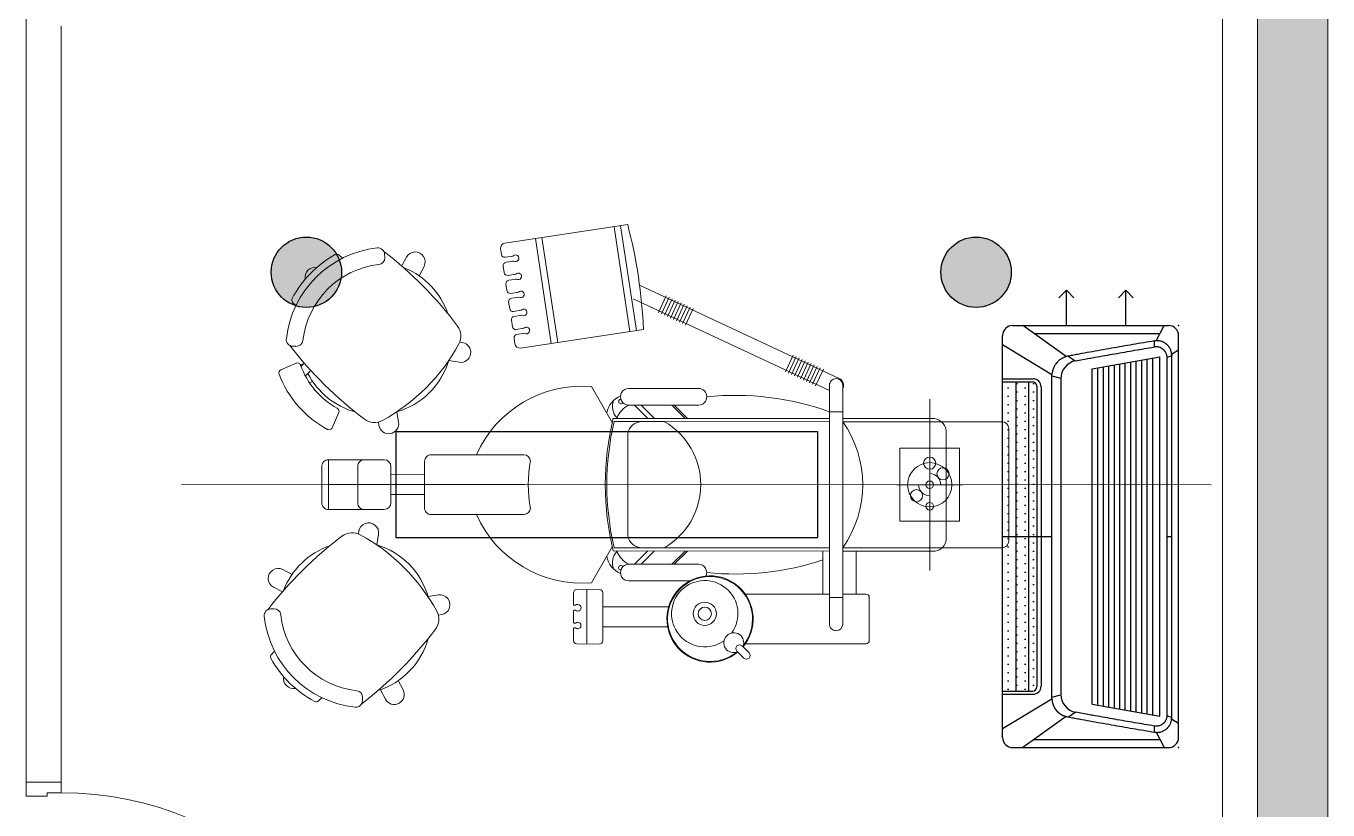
# Model space of a CAD drawing. Header units: metres. Extents: x 11578468 to 47831421, y -58341524 to -14256839.
# Drawn here: x 23849428 to 23853128, y -29062761 to -29060532 of the extents above; entities that cross this region are included whole.
import ezdxf

# ---------------------------------------------------------------- set-up
doc = ezdxf.new("R2010")
doc.units = ezdxf.units.M
doc.header["$LTSCALE"] = 50
doc.header["$MEASUREMENT"] = 0
doc.linetypes.add('DH-HID2', pattern=[1.2, 0.8, -0.4])
doc.layers.get('0').update_dxf_attribs({"linetype": 'CONTINUOUS'})
for name, color, linetype in [('#조명', 40, 'CONTINUOUS'), ('DVM_INDOOR', 7, 'CONTINUOUS'), ('DVM_UNIT_BP', 7, 'CONTINUOUS'), ('DVM_UNIT_DP', 4, 'CONTINUOUS'), ('DVM_UNIT_LP', 3, 'CONTINUOUS'), ('FU-FURM', 251, 'DH-HID2'), ('wall', 3, 'CONTINUOUS')]:
    doc.layers.add(name, color=color, linetype=linetype)
doc.layers.add('ha', color=8, linetype='CONTINUOUS', lineweight=5)

# ---------------------------------------------------------------- blocks, each defined once
blk = doc.blocks.new('gasdgd')
at = {"layer": 'ha'}
for p, q in [((23852927.7, -29068182.3), (23852927.7, -29052332.3)), ((23852827.7, -29054583.3), (23852827.7, -29068182.3)), ((23852927.7, -29057032.3), (23852927.7, -29063532.3)), ((23853127.7, -29057032.3), (23853127.7, -29063532.3)), ((23849427.7, -29062682.3), (23849427.7, -29060332.3)), ((23849527.7, -29062682.3), (23849527.7, -29060532.3)), ((23852827.7, -29060532.3), (23852827.7, -29064082.3)), ((23850788, -29061149.6), (23851137.5, -29061097)), ((23851143.8, -29061401.2), (23851098.9, -29061102.8)), ((23851162.4, -29061398.4), (23851117.5, -29061100)), ((23850779, -29061181.9), (23850776.4, -29061165)), ((23850920.1, -29061434.8), (23850875.1, -29061136.5)), ((23850938.7, -29061432), (23850893.8, -29061133.7)), ((23850326.7, -29061192.6), (23850317.7, -29061183.6)), ((23850446.8, -29061181.3), (23850447.2, -29061190.7)), ((23850508.5, -29061189.8), (23850496.8, -29061212.6)), ((23850811.5, -29061186.6), (23850789.7, -29061189.9)), ((23850813.6, -29061200.6), (23850791.8, -29061203.9)), ((23850811.5, -29061186.6), (23850807.9, -29061187.1)), ((23850813.6, -29061200.6), (23850810, -29061201.1)), ((23850558.8, -29061215.7), (23850545, -29061242.5)), ((23850786.7, -29061233.2), (23850783.9, -29061214.6)), ((23850819.2, -29061237.8), (23850797.4, -29061241.1)), ((23850819.2, -29061237.8), (23850815.6, -29061238.4)), ((23850794.4, -29061284.5), (23850791.6, -29061265.9)), ((23850821.3, -29061251.8), (23850799.5, -29061255.1)), ((23850821.3, -29061251.8), (23850817.7, -29061252.4)), ((23851170.7, -29061269.2), (23851739, -29061534.3)), ((23850826.9, -29061289.1), (23850805.2, -29061292.4)), ((23850829.1, -29061303.1), (23850807.3, -29061306.4)), ((23850826.9, -29061289.1), (23850823.3, -29061289.7)), ((23850829.1, -29061303.1), (23850825.4, -29061303.7)), ((23851152.8, -29061307.6), (23851711.2, -29061568.1)), ((23851225.2, -29061346.6), (23851247.1, -29061299.6)), ((23851233.7, -29061350.6), (23851255.6, -29061303.6)), ((23851242.2, -29061354.5), (23851264.2, -29061307.5)), ((23851250.8, -29061358.5), (23851272.7, -29061311.5)), ((23851259.3, -29061362.5), (23851281.3, -29061315.5)), ((23850194.5, -29061327.2), (23850185.3, -29061318)), ((23850802.2, -29061335.8), (23850799.3, -29061317.1)), ((23850834.7, -29061340.4), (23850812.9, -29061343.7)), ((23850834.7, -29061340.4), (23850831, -29061341)), ((23851267.9, -29061366.5), (23851289.8, -29061319.5)), ((23851276.4, -29061370.5), (23851298.4, -29061323.5)), ((23851285, -29061374.5), (23851306.9, -29061327.5)), ((23851293.5, -29061378.5), (23851315.4, -29061331.5)), ((23851302.1, -29061382.4), (23851324, -29061335.5)), ((23850809.9, -29061387.1), (23850807.1, -29061368.4)), ((23850836.8, -29061354.4), (23850815, -29061357.7)), ((23850836.8, -29061354.4), (23850833.1, -29061354.9)), ((23850817.2, -29061435.7), (23850814.8, -29061419.7)), ((23850842.4, -29061391.7), (23850820.6, -29061395)), ((23850844.6, -29061405.7), (23850822.7, -29061409)), ((23851182.5, -29061395.3), (23850833, -29061447.9)), ((23850842.4, -29061391.7), (23850838.8, -29061392.2)), ((23850844.6, -29061405.7), (23850840.9, -29061406.2)), ((23850185.4, -29061442.5), (23850194.8, -29061442.9)), ((23850660.7, -29061431.1), (23850667.9, -29061432.3)), ((23850195.5, -29061491), (23850152.1, -29061509.7)), ((23850208.1, -29061496.4), (23850216.8, -29061492)), ((23850209.2, -29061499.6), (23850218.4, -29061490.4)), ((23850629, -29061483.2), (23850658.7, -29061488.1)), ((23851586.2, -29061515), (23851608.1, -29061468)), ((23851594.7, -29061519), (23851616.7, -29061472)), ((23851603.3, -29061523), (23851625.2, -29061476)), ((23851611.8, -29061527), (23851633.7, -29061480)), ((23851620.4, -29061530.9), (23851642.3, -29061483.9)), ((23851628.9, -29061534.9), (23851650.8, -29061487.9)), ((23851637.5, -29061538.9), (23851659.4, -29061491.9)), ((23851646, -29061542.9), (23851667.9, -29061495.9)), ((23851654.5, -29061546.9), (23851676.5, -29061499.9)), ((23850221.7, -29061527.2), (23850236.5, -29061512.4)), ((23851663.1, -29061550.9), (23851685, -29061503.9)), ((23851671.6, -29061554.9), (23851693.6, -29061507.9)), ((23850233.5, -29061546.9), (23850242, -29061542.7)), ((23851093.8, -29061659.4), (23851034.9, -29061557.2)), ((23851338.7, -29061562.8), (23851140.7, -29061562.8)), ((23851711.2, -29061553.5), (23851711, -29062232.4)), ((23851748.9, -29061553.5), (23851748.8, -29062232.4)), ((23851338.7, -29061610), (23851140.7, -29061610)), ((23851194.4, -29061647.7), (23851156.7, -29061610)), ((23851213.3, -29061647.7), (23851175.6, -29061610)), ((23851300.9, -29061647.7), (23851263.2, -29061610)), ((23851307.6, -29061647.7), (23851269.9, -29061610)), ((23851995.9, -29061592.8), (23851995.8, -29062080)), ((23850316.4, -29061630.9), (23850297.6, -29061674.4)), ((23850486.5, -29061658.7), (23850481.9, -29061628.9)), ((23851711.1, -29061647.8), (23851096.7, -29061647.7)), ((23851748.9, -29061628.9), (23851711.1, -29061628.9)), ((23852003.5, -29061647.8), (23851748.9, -29061647.8)), ((23850430.6, -29061667.3), (23850429.2, -29061658.1)), ((23851243.3, -29061657.1), (23851099.2, -29061657.1)), ((23851711.1, -29061657.2), (23851243.3, -29061657.1)), ((23852033.8, -29061657.3), (23851748.9, -29061657.2)), ((23852201.4, -29061657.3), (23852033.8, -29061657.3)), ((23852043, -29061681.3), (23852043, -29061991.8)), ((23852220.3, -29061676.2), (23852220.3, -29061996.7)), ((23851137.8, -29061690.7), (23851137.8, -29061981.9)), ((23850579.2, -29061751.3), (23850842.4, -29061751.3)), ((23851911, -29061940.1), (23851911, -29061732.7)), ((23851911, -29061732.7), (23852080.8, -29061732.7)), ((23851995.9, -29061742.1), (23851995.9, -29061930.7)), ((23852080.8, -29061732.7), (23852080.7, -29061940.1)), ((23850268.4, -29061888), (23850268.5, -29061784.2)), ((23850287.3, -29061765.4), (23850287.3, -29061906.8)), ((23850389.2, -29061765.4), (23850287.3, -29061765.4)), ((23850370.4, -29061888), (23850370.4, -29061784.3)), ((23850389.2, -29061765.4), (23850445.8, -29061765.4)), ((23850464.7, -29061784.3), (23850464.7, -29061888)), ((23850560.3, -29061770.1), (23850560.3, -29061902.2)), ((23850560.3, -29061807.9), (23850464.7, -29061807.8)), ((23852795.9, -29061836.6), (23849869.1, -29061836)), ((23850845.6, -29061836.2), (23850288.4, -29061836.1)), ((23850560.3, -29061864.4), (23850464.7, -29061864.4)), ((23852090.2, -29061836.4), (23851901.5, -29061836.4)), ((23850389.2, -29061906.8), (23850287.3, -29061906.8)), ((23850445.8, -29061906.8), (23850389.2, -29061906.8)), ((23850579.1, -29061921), (23850842.4, -29061921.1)), ((23852080.7, -29061940.1), (23851911, -29061940.1)), ((23850372.4, -29061975.6), (23850373.6, -29061968.5)), ((23850424.6, -29062007.4), (23850429.4, -29061977.6)), ((23851093.8, -29062013), (23851034.8, -29062115.2)), ((23851243.3, -29062015.4), (23851099.2, -29062015.4)), ((23851711.1, -29062015.5), (23851243.3, -29062015.4)), ((23852035.9, -29062015.6), (23851748.8, -29062015.5)), ((23852201.4, -29062015.6), (23852035.9, -29062015.6)), ((23851711.1, -29062024.9), (23851096.6, -29062024.8)), ((23851194.4, -29062024.8), (23851156.6, -29062062.6)), ((23851213.2, -29062024.9), (23851175.5, -29062062.6)), ((23851300.8, -29062024.9), (23851263.1, -29062062.6)), ((23851307.5, -29062024.9), (23851269.8, -29062062.6)), ((23851692.2, -29062024.9), (23851692.2, -29062147.5)), ((23852011.4, -29062025), (23851748.8, -29062024.9)), ((23851786.5, -29062025), (23851786.5, -29062147.5)), ((23850157.1, -29062077.6), (23850183.8, -29062091.4)), ((23851338.6, -29062062.6), (23851140.6, -29062062.6)), ((23850131.1, -29062127.8), (23850156.4, -29062140.9)), ((23851314.5, -29062109.7), (23851140.6, -29062109.7)), ((23850600, -29062149.9), (23850570.2, -29062154.4)), ((23850983.9, -29062143.2), (23850983.7, -29062177.2)), ((23851057.2, -29062134.1), (23850993.3, -29062133.8)), ((23851021.6, -29062133.9), (23851021, -29062289.2)), ((23851066.6, -29062143.5), (23851066.6, -29062280)), ((23851711.1, -29062147.5), (23851471.7, -29062147.5)), ((23851748.8, -29062157), (23851711.1, -29062156.9)), ((23851814.8, -29062147.5), (23851748.8, -29062147.5)), ((23851824.2, -29062157), (23851824.2, -29062279.5)), ((23850122.6, -29062189.6), (23850132, -29062189.2)), ((23850983.7, -29062195.1), (23850983.5, -29062227.7)), ((23850989.3, -29062179.1), (23850985.6, -29062179)), ((23850989.2, -29062193.2), (23850985.6, -29062193.2)), ((23851254, -29062183.5), (23851066.6, -29062183.4)), ((23850608.6, -29062205.8), (23850599.5, -29062207.2)), ((23850989.1, -29062229.6), (23850985.4, -29062229.6)), ((23851251, -29062240), (23851066.6, -29062240)), ((23850983.5, -29062245.6), (23850983.3, -29062279.6)), ((23850989, -29062243.7), (23850985.4, -29062243.7)), ((23850134, -29062309.7), (23850124.9, -29062318.7)), ((23851057.1, -29062289.4), (23850992.7, -29062289)), ((23851448.1, -29062309.4), (23851468.1, -29062329.4)), ((23851462.8, -29062294.7), (23851482.8, -29062314.7)), ((23851814.7, -29062289), (23851471.7, -29062288.9)), ((23850449.1, -29062445.9), (23850435.3, -29062419.1)), ((23850499.4, -29062420), (23850485.6, -29062393.2)), ((23850268.5, -29062441.9), (23850259.3, -29062451)), ((23850383.9, -29062451), (23850384.3, -29062441.5)), ((23849427.7, -29062682.3), (23849527.7, -29062682.3)), ((23849527.7, -29062682.3), (23849427.7, -29062682.3)), ((23849427.7, -29062682.3), (23849427.7, -29062722.3)), ((23849527.7, -29062712.3), (23849527.7, -29062682.3)), ((23849427.7, -29062722.3), (23849487.7, -29062722.3)), ((23849487.7, -29062722.3), (23849487.7, -29062712.3)), ((23849487.7, -29062712.3), (23849527.7, -29062712.3))]:
    blk.add_line(p, q, dxfattribs=at)
for centre, radius in [((23851995.9, -29061775.1), 17.2), ((23851995.9, -29061836.4), 62.9), ((23852033.6, -29061805.3), 17.2), ((23851995.9, -29061836.4), 10.8), ((23851958.2, -29061867.5), 17.2), ((23851995.9, -29061897.7), 10.8), ((23851356.6, -29062203.2), 33), ((23851356.6, -29062203.2), 18.9)]:
    blk.add_circle(centre, radius, dxfattribs=at)
for centre, radius, start, end in [((23849763.4, -29061456.5), 1420.4, 2.4676, 14.6618), ((23850458, -29061453.8), 292.3, 96.3019, 173.6774), ((23850427.9, -29061182), 18.9, 2.3474, 96.3019), ((23850790.5, -29061163.5), 14.1, 100.0003, 185.9122), ((23850458, -29061453.8), 311.2, 119.1423, 151.8132), ((23850311, -29061190.3), 9.43, 44.9897, 119.1423), ((23850428.3, -29061191.5), 18.9, 276.4434, 2.3474), ((23849752.2, -29062067.2), 1130.8, 37.0956, 52.2451), ((23850533.7, -29061202.8), 28.3, 332.7281, 152.7281), ((23850788.3, -29061180.5), 9.43, 188.5647, 278.6051), ((23850793.2, -29061213.2), 9.43, 98.6051, 188.5647), ((23850818.7, -29061192.6), 9.43, 237.1877, 140.0069), ((23850458, -29061453.8), 245.2, 96.4434, 173.5359), ((23850248.8, -29061246.5), 28.3, 79.1943, 191.3094), ((23850421.3, -29061420.7), 216.9, 19.0721, 67.409), ((23850796, -29061231.8), 9.43, 188.5647, 278.6051), ((23850826.5, -29061243.9), 9.43, 237.1877, 140.0069), ((23850800.9, -29061264.5), 9.43, 98.6051, 188.5647), ((23850192, -29061311.3), 9.43, 151.8132, 224.9897), ((23850803.8, -29061283.1), 9.43, 188.5647, 278.6051), ((23850808.7, -29061315.7), 9.43, 98.6051, 188.5647), ((23850834.2, -29061295.2), 9.43, 237.1877, 140.0069), ((23850811.5, -29061334.4), 9.43, 188.5647, 278.6051), ((23850841.9, -29061346.5), 9.43, 237.1877, 140.0069), ((23850616.6, -29061413.6), 47.1, 331.1921, 37.0956), ((23850816.4, -29061367), 9.43, 98.6051, 188.5647), ((23850819.2, -29061385.7), 9.43, 188.5647, 278.6051), ((23850849.7, -29061397.7), 9.43, 237.1877, 140.0069), ((23850186.2, -29061423.7), 18.9, 173.6774, 267.632), ((23850195.6, -29061424.1), 18.9, 267.632, 353.5359), ((23850824.1, -29061418.3), 9.43, 98.6051, 188.5647), ((23851071.6, -29060748.3), 1130.8, 217.7342, 232.8837), ((23850175.1, -29061170.8), 551, 298.7873, 331.1921), ((23850663.3, -29061460.2), 28.3, 260.7281, 80.7281), ((23850831.2, -29061433.9), 14.1, 187.1294, 277.1291), ((23850199.2, -29061499.7), 9.43, 19.5786, 113.3007), ((23850421.3, -29061420.7), 226.3, 199.5786, 241.1776), ((23850421.3, -29061420.7), 216.9, 285.9053, 343.2683), ((23850155.9, -29061518.4), 9.43, 113.3007, 200.1996), ((23850421.3, -29061420.7), 292.3, 200.1996, 242.0966), ((23850421.3, -29061420.7), 216.9, 207.3113, 254.4055), ((23851730, -29061553.5), 18.9, 89.9897, 179.9897), ((23851730, -29061553.5), 18.9, 359.9897, 89.9897), ((23851730, -29061553.5), 21.2, 332.7236, 64.9897), ((23851008, -29061884.6), 328.4, 85.2981, 156.0611), ((23851140.7, -29061586.4), 23.6, 89.9897, 269.9897), ((23851338.7, -29061586.4), 23.6, 269.9897, 89.9897), ((23851144.9, -29061646.3), 68.4, 113.7882, 167.9208), ((23851141, -29061614), 46.8, 158.5615, 223.7732), ((23851170.9, -29061671.3), 68.4, 116.2233, 158.6262), ((23851118.1, -29061600.1), 6.22, 94.1181, 324.5621), ((23851443.2, -29062375.6), 793.3, 70.2571, 95.8536), ((23850307.7, -29061627.2), 9.43, 336.6786, 61.1776), ((23851860.4, -29061836.3), 786.7, 166.1253, 193.8641), ((23852002.8, -29061688.7), 40.9, 10.5064, 90.9501), ((23850289, -29061670.7), 9.43, 242.0966, 336.6786), ((23850417.7, -29061612.4), 47.1, 232.8837, 298.7873), ((23850458.5, -29061663), 28.3, 188.7281, 8.7281), ((23851860.4, -29061836.3), 782, 166.7508, 193.2386), ((23851178.1, -29061698), 40.9, 89.0293, 169.6786), ((23851137.8, -29061836.3), 207.4, 300.2623, 59.717), ((23851493.5, -29061836.3), 311.9, 324.9385, 35.0408), ((23852201.4, -29061676.2), 18.9, 359.9923, 89.9886), ((23850579.2, -29061770.2), 18.9, 89.9897, 179.9897), ((23850842.4, -29061770.2), 18.9, 359.9897, 89.9897), ((23850287.3, -29061784.2), 18.9, 89.9897, 179.9897), ((23850389.2, -29061784.3), 18.9, 89.9897, 179.9897), ((23850445.8, -29061784.3), 18.9, 359.9897, 89.9897), ((23851241.5, -29061836.3), 386.6, 169.7681, 190.2113), ((23851995.9, -29061836.4), 31.5, 359.9897, 89.9897), ((23851995.9, -29061836.4), 31.5, 179.9897, 269.9897), ((23850287.3, -29061888), 18.9, 179.9897, 269.9897), ((23850389.2, -29061888), 18.9, 179.9897, 269.9897), ((23850445.8, -29061888), 18.9, 269.9897, 359.9897), ((23850579.1, -29061902.2), 18.9, 179.9897, 269.9897), ((23850842.4, -29061902.2), 18.9, 269.9897, 359.9897), ((23850401.5, -29061973.1), 28.3, 350.7281, 170.7281), ((23851008, -29061787.9), 328.4, 203.9183, 274.6812), ((23851008.5, -29062884.1), 1130.8, 127.0956, 142.2451), ((23850354.9, -29062019.8), 47.1, 61.1921, 127.0956), ((23850112.1, -29062461.3), 551, 28.7873, 61.1921), ((23851178, -29061974.5), 40.9, 190.4029, 270.9501), ((23850362, -29062215), 216.9, 109.0721, 158.9617), ((23850362, -29062215), 216.9, 15.9053, 73.2683), ((23852007, -29061989.2), 36.1, 277.0304, 355.8701), ((23852201.4, -29061996.7), 18.9, 269.9887, 359.9923), ((23851144.8, -29062026.3), 68.4, 192.0607, 246.1911), ((23851140.9, -29062058.5), 46.8, 136.2061, 201.4178), ((23851170.9, -29062001.2), 68.4, 201.3531, 243.7561), ((23851443.4, -29061297.1), 793.3, 264.1258, 288.2816), ((23850144.1, -29062102.7), 28.3, 62.7281, 242.7281), ((23851118, -29062072.4), 6.22, 35.4172, 265.8613), ((23851140.6, -29062086.1), 23.6, 89.9897, 269.9897), ((23851338.6, -29062086.2), 23.6, 334.9321, 89.9897), ((23851371.6, -29062218.2), 122.6, 319.8394, 310.1316), ((23851371.6, -29062218.2), 120.7, 321.7331, 308.2487), ((23851356.6, -29062203.2), 94.3, 324.5149, 305.4665), ((23850604.3, -29062177.8), 28.3, 278.7281, 98.7281), ((23850993.3, -29062143.2), 9.43, 89.7846, 179.7846), ((23851057.2, -29062143.5), 9.43, 359.9897, 89.7814), ((23851814.8, -29062157), 9.43, 359.9897, 89.9897), ((23850123.4, -29062208.4), 18.9, 92.3474, 186.3019), ((23850132.8, -29062208), 18.9, 6.4434, 92.3474), ((23850553.7, -29062218.7), 47.1, 322.8837, 28.7873), ((23850985.6, -29062177.2), 1.89, 179.7846, 269.7846), ((23850985.5, -29062195.1), 1.89, 89.7846, 179.7846), ((23850995.5, -29062186.2), 9.43, 228.375, 131.1942), ((23850395.1, -29062178.4), 292.3, 186.3019, 263.6774), ((23850395.1, -29062178.4), 245.2, 186.4434, 263.5359), ((23850985.4, -29062227.7), 1.89, 179.7846, 269.7846), ((23850995.3, -29062236.7), 9.43, 228.375, 131.1942), ((23851729.9, -29062232.4), 18.9, 179.9897, 269.9897), ((23851729.9, -29062232.4), 18.9, 269.9897, 359.9897), ((23849689.7, -29061564.8), 1130.8, 307.7342, 322.8837), ((23850362, -29062215), 216.9, 287.5091, 344.4055), ((23850985.4, -29062245.6), 1.89, 89.7846, 179.7846), ((23851439, -29062285.6), 28.3, 336.4761, 293.4557), ((23850992.8, -29062279.6), 9.43, 179.686, 269.686), ((23851057.1, -29062280), 9.43, 269.6892, 359.9897), ((23851455.4, -29062302.1), 10.4, 44.9897, 224.9897), ((23851475.4, -29062322.1), 10.4, 224.9897, 44.9897), ((23851814.7, -29062279.5), 9.43, 269.9897, 359.9897), ((23850131.6, -29062325.4), 9.43, 134.9897, 209.1423), ((23850395.1, -29062178.4), 311.2, 209.1423, 241.8132), ((23850187.8, -29062387.6), 28.3, 169.1943, 281.3094), ((23850365.4, -29062440.8), 18.9, 357.632, 83.5359), ((23850474.3, -29062433), 28.3, 207.2512, 27.2512), ((23850252.6, -29062444.4), 9.43, 241.8132, 314.9897), ((23850365, -29062450.2), 18.9, 263.6774, 357.632), ((23849527.7, -29063652.3), 940, 0, 90)]:
    blk.add_arc(centre, radius, start, end, dxfattribs=at)
for points in [[(23852927.7, -29063532.3), (23852927.7, -29057032.3), (23853127.7, -29063532.3)], [(23853127.7, -29063532.3), (23852927.7, -29057032.3), (23853127.7, -29057032.3)]]:
    blk.add_solid(points, dxfattribs=at)
blk = doc.blocks.new('DVM_DP_VEC')
at = {"layer": 'DVM_UNIT_DP', "color": 0}
blk.add_line((0, 0), (100, 0), dxfattribs=at)
blk.add_lwpolyline([(78.8, 21.2), (100, 0), (78.8, -21.2)], dxfattribs=at)
blk.add_point((0, 0), dxfattribs=at)
blk = doc.blocks.new('DVM_LP_VEC')
at = {"layer": 'DVM_UNIT_LP', "color": 0}
blk.add_line((0, 0), (100, 0), dxfattribs=at)
blk.add_lwpolyline([(78.8, 21.2), (100, 0), (78.8, -21.2)], dxfattribs=at)
blk.add_point((0, 0), dxfattribs=at)
blk = doc.blocks.new('DVM_ID_CST_WF1W_AP_970X135X410_T_BLO')
at = {"layer": 'DVM_INDOOR'}
h = blk.add_hatch(dxfattribs=at)
h.set_pattern_fill('DOTS', color=0, scale=15)
h.set_pattern_definition([(0, (0, 0), (11.90625, 23.8125), [0, -23.8125])])
h.paths.add_polyline_path([(439.8, 426.9), (-439.8, 426.9), (-439.8, 415.1, 0.414214), (-427.8, 403.1), (427.8, 403.1, 0.414214), (439.8, 415.1)])
h.paths.add_polyline_path([(439.8, 461.7), (-439.8, 461.7), (-439.8, 426.9), (439.8, 426.9)])
h.paths.add_polyline_path([(439.8, 500.1), (-439.8, 500.1), (-439.8, 461.7), (439.8, 461.7)])
at = {"layer": 'DVM_INDOOR', "color": 0}
for p, q in [((-571.5, 500.1), (571.5, 500.1)), ((-545.5, 500.1), (-461, 360)), ((-448.5, 500.1), (-448.5, 413.7)), ((-439.8, 500.1), (-439.8, 415.1)), ((0, 499.5), (0, 360)), ((439.8, 500.1), (439.8, 415.1)), ((448.5, 500.1), (448.5, 413.7)), ((545.5, 500.1), (461, 360)), ((-600, 471.6), (-600, 28.6)), ((-439.6, 461.7), (439.8, 461.7)), ((600, 471.6), (600, 28.6)), ((-511.5, 319.5), (-600, 442.6)), ((-576.8, 410.1), (-576.8, 52.9)), ((439.8, 426.9), (-439.8, 426.9)), ((511.5, 319.5), (600, 442.6)), ((576.8, 410.1), (576.8, 53)), ((427.8, 403.1), (-427.8, 403.1)), ((425.5, 390.7), (-425.6, 390.7)), ((-461, 360), (460.9, 360)), ((-456.7, 360), (-449.8, 334.8)), ((448.5, 334.8), (-448.5, 334.8)), ((456.7, 360), (449.8, 334.8)), ((-513, 313.3), (-499.3, 293.9)), ((513, 313.3), (499.3, 293.9)), ((-476.9, 245.9), (-511.1, 53.5)), ((-479.8, 229.5), (479.8, 229.5)), ((-476.9, 245.9), (476.9, 245.9)), ((476.9, 245.9), (511.2, 53.5)), ((-485.4, 198), (485.4, 198)), ((-482.6, 213.6), (482.6, 213.6)), ((-493.7, 151.4), (493.7, 151.4)), ((-490.9, 167), (490.9, 167)), ((-488.2, 182.4), (488.2, 182.4)), ((-499.3, 120.2), (499.3, 120.2)), ((-496.5, 135.8), (496.5, 135.8)), ((-504.8, 89.1), (504.8, 89.1)), ((-502.1, 104.4), (502.1, 104.4)), ((-556.7, 63.5), (-600, 40.7)), ((-556.2, 68.5), (-538.9, 68.5)), ((-511.1, 53.5), (511.2, 53.5)), ((-507.6, 73.5), (507.6, 73.5)), ((538.9, 68.6), (556.2, 68.5)), ((556.7, 63.5), (600, 40.8)), ((-571.5, 0.1), (571.5, 0.1)), ((-518.6, 19.8), (-530.9, 0.1)), ((-509.2, 33.4), (-514.6, 19.6)), ((-514.6, 19.6), (514.6, 19.6)), ((509.2, 33.4), (-509.2, 33.4)), ((0, 33.4), (0, 19.6)), ((509.2, 33.4), (514.6, 19.6)), ((518.6, 19.8), (530.9, 0.1))]:
    blk.add_line(p, q, dxfattribs=at)
for centre, radius, start, end in [((-571.5, 471.6), 28.5, 89.9991, 180), ((571.5, 471.6), 28.5, 0, 89.9991), ((-425.5, 413.7), 23, 180, 270), ((-427.8, 415.1), 12, 180, 270), ((425.5, 413.7), 23, 270, 0), ((427.8, 415.1), 12, 270, 0), ((-448.5, 282.8), 52, 90, 169.5496), ((448.5, 282.8), 52, 10.4498, 90), ((-571.5, 28.6), 28.5, 180, 269.9991), ((571.5, 28.6), 28.5, 269.9991, 0)]:
    blk.add_arc(centre, radius, start, end, dxfattribs=at)
for points, knots in [([(-461, 360), (-461.1, 360), (-461.2, 360), (-461.3, 360), (-461.4, 360), (-461.5, 360), (-461.6, 360), (-461.8, 360), (-461.9, 359.9), (-462, 359.9), (-462.1, 359.9), (-462.3, 359.9), (-462.4, 359.9), (-462.5, 359.9), (-462.6, 359.9), (-462.8, 359.9), (-462.9, 359.9), (-463, 359.9), (-463.1, 359.9), (-463.2, 359.9), (-463.4, 359.9), (-463.5, 359.9), (-463.6, 359.9), (-463.7, 359.8), (-463.9, 359.8), (-464, 359.8), (-464.1, 359.8), (-464.2, 359.8), (-464.3, 359.8), (-464.5, 359.8), (-464.6, 359.8), (-464.7, 359.8), (-464.8, 359.7), (-465, 359.7), (-465.1, 359.7), (-465.2, 359.7), (-465.3, 359.7), (-465.4, 359.7), (-465.6, 359.7), (-465.7, 359.7), (-465.8, 359.6), (-466.3, 359.6), (-467.1, 359.5), (-468.1, 359.3), (-468.9, 359.2), (-469.5, 359.1), (-469.8, 359.1), (-469.8, 359), (-469.9, 359), (-470, 359), (-470.1, 359), (-470.3, 359), (-470.7, 358.9), (-471.4, 358.7), (-472.3, 358.5), (-473.1, 358.3), (-473.7, 358.2), (-474.2, 358), (-474.6, 357.9), (-475, 357.8), (-475.4, 357.7), (-475.8, 357.6), (-476, 357.5), (-476.2, 357.5), (-476.3, 357.4), (-476.4, 357.4), (-476.5, 357.4), (-476.6, 357.3), (-476.9, 357.2), (-477.2, 357.1), (-477.6, 357), (-477.9, 356.9), (-478, 356.8), (-478.2, 356.8), (-478.3, 356.8), (-478.4, 356.7), (-478.6, 356.6), (-479, 356.5), (-479.5, 356.3), (-480.1, 356), (-480.8, 355.8), (-481.3, 355.5), (-481.8, 355.3), (-482.1, 355.2), (-482.4, 355.1), (-482.6, 355), (-482.8, 354.9), (-483, 354.8), (-483.2, 354.7), (-483.4, 354.6), (-483.6, 354.5), (-483.8, 354.4), (-484.1, 354.2), (-484.3, 354.1), (-484.5, 354), (-484.8, 353.9), (-485.1, 353.7), (-485.3, 353.6), (-485.7, 353.4), (-486, 353.2), (-486.4, 353), (-486.7, 352.8), (-487, 352.6), (-487.5, 352.3), (-488.1, 352), (-488.6, 351.7), (-489, 351.4), (-489.5, 351.1), (-489.9, 350.8), (-490.3, 350.6), (-490.5, 350.4), (-490.7, 350.2), (-491, 350.1), (-491.2, 349.9), (-491.6, 349.6), (-492, 349.3), (-492.3, 349.1), (-492.5, 348.9), (-492.7, 348.8), (-492.8, 348.7), (-492.9, 348.6), (-493, 348.6), (-493, 348.5), (-493.1, 348.5), (-493.1, 348.5), (-493.1, 348.4), (-493.2, 348.4), (-493.2, 348.4), (-493.2, 348.4), (-493.2, 348.4), (-493.2, 348.4), (-493.2, 348.4), (-493.2, 348.4), (-493.2, 348.4), (-493.2, 348.4), (-493.2, 348.4), (-493.2, 348.4), (-493.2, 348.4), (-493.2, 348.4), (-493.2, 348.4), (-493.2, 348.4), (-493.2, 348.4), (-493.2, 348.4), (-493.2, 348.4), (-493.2, 348.4), (-493.2, 348.4), (-493.2, 348.4), (-493.2, 348.4), (-493.2, 348.4), (-493.2, 348.4), (-493.2, 348.4), (-493.2, 348.4), (-493.2, 348.4), (-493.2, 348.4), (-493.2, 348.4), (-493.2, 348.4), (-493.2, 348.4), (-493.2, 348.4), (-493.2, 348.4), (-493.2, 348.4), (-493.2, 348.4), (-493.2, 348.4), (-493.2, 348.4), (-493.2, 348.4), (-493.2, 348.4), (-493.2, 348.4), (-493.2, 348.4), (-493.2, 348.4), (-493.2, 348.4), (-493.2, 348.4), (-493.2, 348.4), (-493.2, 348.4), (-493.2, 348.4), (-493.2, 348.4), (-493.2, 348.4), (-493.2, 348.4), (-493.2, 348.4), (-493.2, 348.4), (-493.2, 348.4), (-493.2, 348.4), (-493.2, 348.3), (-493.3, 348.3), (-493.3, 348.3), (-493.4, 348.3), (-493.4, 348.2), (-493.5, 348.1), (-493.6, 348.1), (-493.6, 348), (-493.7, 348), (-493.8, 347.9), (-493.9, 347.8), (-494.1, 347.7), (-494.2, 347.6), (-494.3, 347.5), (-494.4, 347.4), (-494.5, 347.3), (-494.7, 347.2), (-494.8, 347.1), (-494.9, 347), (-495, 346.9), (-495.1, 346.7), (-495.3, 346.6), (-495.4, 346.5), (-495.5, 346.4), (-495.6, 346.3), (-495.7, 346.2), (-495.9, 346.1), (-496, 346), (-496.1, 345.9), (-496.2, 345.8), (-496.3, 345.7), (-496.4, 345.6), (-496.6, 345.5), (-496.7, 345.4), (-496.8, 345.2), (-496.9, 345.1), (-497, 345), (-497.1, 344.9), (-497.2, 344.8), (-497.4, 344.7), (-497.5, 344.6), (-497.6, 344.5), (-497.7, 344.3), (-497.8, 344.2), (-497.9, 344.1), (-498, 344), (-498.1, 343.9), (-498.2, 343.8), (-498.4, 343.7), (-498.5, 343.5), (-498.6, 343.4), (-498.7, 343.3), (-498.8, 343.2), (-498.9, 343.1), (-499, 343), (-499.1, 342.9), (-499.2, 342.7), (-499.3, 342.6), (-499.4, 342.5), (-499.5, 342.4), (-499.7, 342.3), (-499.8, 342.1), (-499.9, 342), (-500, 341.9), (-500.1, 341.8), (-500.2, 341.7), (-500.3, 341.5), (-500.4, 341.4), (-500.5, 341.3), (-500.6, 341.2), (-500.7, 341.1), (-500.8, 340.9), (-500.9, 340.8), (-501.1, 340.6), (-501.2, 340.4), (-501.3, 340.3), (-501.4, 340.2), (-501.5, 340.1), (-501.6, 340), (-501.7, 339.8), (-501.8, 339.6), (-502, 339.4), (-502.1, 339.3), (-502.3, 339.1), (-502.4, 338.9), (-502.6, 338.7), (-502.7, 338.5), (-502.8, 338.3), (-503, 338.1), (-503.1, 337.9), (-503.3, 337.7), (-503.4, 337.6), (-503.4, 337.5), (-503.5, 337.5), (-503.5, 337.4), (-503.5, 337.4), (-503.5, 337.3), (-503.6, 337.3), (-503.6, 337.3), (-503.6, 337.3), (-503.6, 337.2), (-503.6, 337.2), (-503.6, 337.2), (-503.6, 337.2), (-503.6, 337.2), (-503.6, 337.2), (-503.6, 337.2), (-503.6, 337.2), (-503.6, 337.2), (-503.6, 337.2), (-503.6, 337.2), (-503.6, 337.2), (-503.6, 337.2), (-503.6, 337.2), (-503.6, 337.2), (-503.6, 337.2), (-503.6, 337.2), (-503.6, 337.2), (-503.6, 337.2), (-503.6, 337.2), (-503.6, 337.2), (-503.6, 337.2), (-503.6, 337.2), (-503.6, 337.2), (-503.6, 337.2), (-503.6, 337.2), (-503.6, 337.2), (-503.6, 337.2), (-503.6, 337.2), (-503.6, 337.2), (-503.6, 337.2), (-503.6, 337.2), (-503.6, 337.2), (-503.6, 337.2), (-503.6, 337.2), (-503.7, 337.2), (-503.7, 337.1), (-503.8, 337), (-503.8, 336.9), (-503.9, 336.8), (-504, 336.7), (-504.1, 336.5), (-504.2, 336.4), (-504.3, 336.3), (-504.3, 336.2), (-504.4, 336), (-504.5, 335.9), (-504.6, 335.8), (-504.6, 335.7), (-504.7, 335.6), (-504.8, 335.5), (-504.9, 335.2), (-505.2, 334.8), (-505.6, 334.1), (-506, 333.4), (-506.4, 332.8), (-506.6, 332.4), (-506.7, 332.2), (-506.7, 332.1), (-506.8, 332.1), (-506.8, 332), (-506.8, 332), (-506.9, 331.8), (-507, 331.6), (-507.2, 331.3), (-507.3, 331), (-507.5, 330.7), (-507.6, 330.4), (-507.8, 330), (-507.9, 329.7), (-508.1, 329.4), (-508.2, 329.2), (-508.3, 329), (-508.3, 328.9), (-508.4, 328.8), (-508.4, 328.6), (-508.5, 328.4), (-508.7, 327.9), (-509, 327.4), (-509.2, 326.9), (-509.4, 326.4), (-509.5, 326), (-509.6, 325.7), (-509.7, 325.5), (-509.7, 325.4), (-509.8, 325.2), (-509.9, 325), (-510, 324.8), (-510, 324.6), (-510.1, 324.4), (-510.1, 324.3), (-510.2, 324.1), (-510.2, 324), (-510.3, 323.8), (-510.3, 323.7), (-510.4, 323.6), (-510.4, 323.4), (-510.5, 323.3), (-510.5, 323.1), (-510.6, 322.9), (-510.6, 322.8), (-510.7, 322.6), (-510.7, 322.4), (-510.8, 322.3), (-510.8, 322.1), (-510.9, 321.9), (-510.9, 321.7), (-511, 321.5), (-511, 321.4), (-511.1, 321.2), (-511.2, 321), (-511.2, 320.8), (-511.3, 320.6), (-511.3, 320.3), (-511.4, 320.1), (-511.4, 319.9), (-511.5, 319.7), (-511.5, 319.6), (-511.5, 319.5)], [0, 0, 0, 0, 0.001765, 0.003529, 0.005294, 0.007059, 0.008823, 0.010588, 0.012352, 0.014116, 0.015881, 0.017645, 0.019409, 0.021173, 0.022937, 0.024702, 0.026466, 0.028229, 0.029993, 0.031757, 0.033521, 0.035285, 0.037049, 0.038812, 0.040576, 0.042339, 0.044103, 0.045866, 0.04763, 0.049393, 0.051156, 0.05292, 0.054683, 0.056446, 0.058209, 0.059972, 0.061735, 0.063498, 0.065261, 0.067024, 0.068787, 0.07055, 0.088059, 0.10292, 0.115137, 0.124712, 0.126163, 0.127325, 0.1283, 0.12944, 0.131236, 0.133687, 0.136794, 0.151003, 0.163408, 0.174911, 0.186415, 0.19159, 0.197106, 0.202964, 0.209163, 0.215479, 0.219883, 0.221884, 0.22343, 0.224162, 0.225102, 0.227168, 0.231141, 0.237019, 0.24311, 0.247247, 0.24943, 0.251369, 0.252721, 0.254965, 0.258103, 0.262133, 0.271962, 0.28166, 0.291227, 0.300577, 0.307976, 0.312744, 0.315759, 0.320727, 0.323148, 0.325851, 0.328835, 0.332101, 0.335648, 0.339476, 0.343585, 0.347976, 0.34952, 0.354132, 0.360503, 0.364934, 0.3672, 0.375692, 0.383432, 0.384919, 0.389345, 0.400385, 0.40996, 0.418507, 0.426067, 0.432913, 0.441712, 0.447274, 0.451798, 0.455285, 0.458528, 0.464582, 0.469833, 0.478168, 0.484251, 0.486843, 0.490174, 0.493625, 0.495107, 0.495342, 0.496042, 0.496945, 0.497789, 0.498575, 0.499303, 0.499369, 0.499564, 0.499758, 0.499824, 0.499828, 0.499832, 0.499836, 0.49984, 0.499843, 0.499846, 0.499849, 0.499852, 0.499854, 0.499857, 0.49986, 0.499863, 0.499866, 0.499869, 0.499872, 0.499875, 0.499878, 0.499881, 0.499883, 0.499886, 0.499889, 0.499892, 0.499895, 0.499898, 0.499901, 0.499904, 0.499907, 0.499909, 0.499912, 0.499915, 0.499918, 0.499921, 0.499924, 0.499927, 0.49993, 0.499933, 0.499936, 0.499938, 0.499941, 0.499944, 0.499947, 0.49995, 0.499953, 0.499956, 0.499959, 0.499961, 0.499996, 0.500092, 0.500252, 0.500475, 0.500762, 0.501113, 0.502574, 0.503909, 0.505116, 0.50626, 0.507404, 0.508548, 0.510836, 0.513123, 0.515411, 0.517699, 0.519986, 0.522274, 0.524561, 0.526848, 0.529136, 0.531423, 0.53371, 0.535997, 0.538283, 0.54057, 0.542857, 0.545143, 0.54743, 0.549716, 0.552003, 0.554289, 0.556575, 0.558861, 0.561147, 0.563433, 0.565719, 0.568004, 0.57029, 0.572575, 0.574861, 0.577146, 0.579431, 0.581716, 0.584001, 0.586286, 0.588571, 0.590856, 0.59314, 0.595425, 0.597709, 0.599994, 0.602278, 0.604562, 0.606846, 0.60913, 0.611414, 0.613697, 0.615981, 0.618264, 0.620547, 0.622831, 0.625114, 0.627397, 0.62968, 0.631963, 0.634245, 0.636528, 0.63881, 0.641092, 0.643375, 0.645657, 0.647939, 0.65022, 0.652502, 0.655924, 0.659347, 0.661628, 0.663909, 0.66619, 0.668471, 0.670751, 0.673032, 0.676452, 0.679873, 0.683293, 0.686713, 0.690132, 0.693551, 0.69697, 0.700388, 0.703806, 0.707224, 0.710641, 0.714058, 0.714644, 0.715261, 0.71591, 0.716591, 0.717303, 0.718046, 0.718679, 0.719061, 0.719192, 0.719206, 0.719223, 0.719241, 0.719259, 0.719276, 0.719294, 0.719312, 0.719329, 0.719347, 0.719365, 0.719382, 0.7194, 0.719418, 0.719436, 0.719453, 0.719471, 0.719489, 0.719506, 0.719524, 0.719542, 0.719559, 0.719577, 0.719595, 0.719612, 0.71963, 0.719648, 0.719665, 0.719683, 0.719701, 0.719718, 0.719735, 0.719749, 0.719791, 0.719989, 0.720573, 0.721543, 0.722899, 0.724641, 0.72677, 0.729069, 0.73132, 0.733522, 0.735676, 0.737782, 0.739839, 0.741848, 0.743808, 0.74572, 0.747584, 0.749399, 0.751166, 0.761606, 0.772047, 0.783331, 0.796306, 0.801854, 0.804022, 0.805127, 0.806011, 0.806392, 0.80762, 0.810133, 0.813931, 0.81881, 0.823809, 0.828807, 0.833806, 0.838804, 0.843801, 0.848798, 0.852287, 0.855003, 0.856944, 0.858113, 0.859639, 0.864676, 0.87128, 0.879454, 0.889196, 0.896415, 0.902323, 0.906921, 0.909055, 0.911516, 0.914305, 0.917422, 0.920866, 0.924638, 0.926547, 0.928505, 0.930513, 0.93257, 0.934676, 0.936831, 0.939035, 0.941289, 0.943592, 0.945944, 0.948345, 0.950796, 0.953296, 0.955845, 0.958443, 0.961091, 0.963788, 0.966534, 0.96933, 0.972175, 0.975069, 0.978013, 0.981006, 0.984048, 0.98714, 0.990281, 0.993471, 0.996711, 1, 1, 1, 1]), ([(511.5, 319.5), (511.4, 319.8), (511.1, 321), (509.6, 325.2), (506.4, 332), (501.6, 338.8), (497.1, 343.6), (493.4, 347), (489.5, 350), (483.9, 353.5), (477.8, 356.3), (471.5, 358.3), (467.4, 359.2), (464.2, 359.7), (462.3, 359.9), (461.1, 360), (460.9, 360)], [0, 0, 0, 0, 0.016085, 0.052074, 0.196028, 0.339981, 0.411958, 0.483935, 0.555912, 0.627889, 0.771843, 0.84382, 0.915797, 0.951785, 0.987774, 1, 1, 1, 1]), ([(-513, 313.3), (-513.5, 310.8), (-514.4, 305.7), (-516.3, 295.5), (-519.6, 277.7), (-524.2, 252.2), (-529.7, 221.6), (-535.2, 191), (-540.5, 160.4), (-545.8, 129.8), (-551, 99.2), (-554.4, 78.8), (-556.2, 68.5)], [0, 0, 0, 0, 0.03125, 0.0625, 0.125, 0.25, 0.375, 0.5, 0.625, 0.75, 0.875, 1, 1, 1, 1]), ([(-511.5, 319.5), (-511.7, 319), (-512.3, 317), (-512.7, 315), (-513, 313.3)], [0, 0, 0, 0, 0.216622, 1, 1, 1, 1]), ([(513, 313.3), (512.7, 315), (512.3, 317), (511.7, 319), (511.5, 319.5)], [0, 0, 0, 0, 0.783378, 1, 1, 1, 1]), ([(540.6, 160), (540.5, 160.1), (538.7, 170.5), (535.2, 191), (529.7, 221.6), (524.2, 252.2), (519.6, 277.7), (516.3, 295.5), (514.4, 305.7), (513.5, 310.8), (513, 313.3)], [0, 0, 0, 0, 0.002953, 0.202362, 0.401772, 0.601181, 0.800591, 0.900295, 0.950148, 1, 1, 1, 1]), ([(-538.9, 68.6), (-537.3, 78), (-534.2, 96.8), (-529.4, 124.9), (-524.5, 153.1), (-519.6, 181.3), (-514.6, 209.5), (-510.3, 233.4), (-507.7, 248), (-506.8, 253.2)], [0, 0, 0, 0, 0.152619, 0.305238, 0.457857, 0.610476, 0.763096, 0.915715, 1, 1, 1, 1]), ([(506.8, 253.2), (507.7, 248), (510.3, 233.4), (514.6, 209.5), (519.6, 181.3), (524.5, 153.1), (529.4, 124.9), (534.2, 96.8), (537.3, 78), (538.9, 68.6)], [0, 0, 0, 0, 0.084285, 0.236904, 0.389524, 0.542143, 0.694762, 0.847381, 1, 1, 1, 1]), ([(556.2, 68.5), (554.4, 78.8), (551, 99.2), (545.8, 129.7), (542.3, 149.9), (540.6, 160)], [0, 0, 0, 0, 0.334987, 0.669974, 1, 1, 1, 1]), ([(-556.2, 68.5), (-556.4, 67), (-556.6, 65.4), (-556.7, 63.7), (-556.7, 63.5)], [0, 0, 0, 0, 0.898221, 1, 1, 1, 1]), ([(-556.7, 63.5), (-556.7, 62.9), (-556.8, 61.5), (-556.7, 58.7), (-556.3, 54.9), (-555.2, 49.6), (-553.8, 45.9), (-552.8, 43.8)], [0, 0, 0, 0, 0.087094, 0.199709, 0.42494, 0.65017, 1, 1, 1, 1]), ([(-552.8, 43.8), (-552.5, 43.1), (-551.5, 41.2), (-550, 38.6), (-548.5, 36.4), (-547.5, 35.2), (-546.8, 34.4), (-546.1, 33.5), (-545, 32.4), (-543.7, 31), (-542, 29.5), (-540.2, 28.1), (-538.3, 26.7), (-535.8, 25.1), (-531, 22.6), (-525.9, 20.9), (-521.4, 20.1), (-519.7, 19.9), (-518.8, 19.8), (-518.6, 19.8)], [0, 0, 0, 0, 0.046668, 0.15112, 0.203345, 0.229458, 0.255571, 0.281684, 0.307796, 0.360022, 0.412248, 0.464473, 0.516699, 0.568925, 0.673376, 0.882279, 0.934504, 0.98673, 1, 1, 1, 1]), ([(-535.6, 49), (-535.7, 49.2), (-536.8, 51.3), (-538.1, 54.5), (-539, 58.8), (-539.3, 61.5), (-539.3, 63.7), (-539.3, 65.9), (-539.1, 67.5), (-538.9, 68.6)], [0, 0, 0, 0, 0.029129, 0.352752, 0.514564, 0.676376, 0.757282, 0.838188, 1, 1, 1, 1]), ([(-509.2, 33.4), (-509.7, 33.4), (-510.8, 33.4), (-512.4, 33.6), (-514.1, 33.8), (-517.3, 34.4), (-520.9, 35.7), (-524.3, 37.4), (-526.1, 38.6), (-527.5, 39.6), (-528.7, 40.6), (-530, 41.7), (-530.9, 42.7), (-531.7, 43.5), (-532.2, 44.1), (-532.7, 44.7), (-533.4, 45.6), (-534.4, 47), (-535.1, 48.2), (-535.6, 49)], [0, 0, 0, 0, 0.050917, 0.101833, 0.15275, 0.203666, 0.407333, 0.509166, 0.560082, 0.610999, 0.661916, 0.712832, 0.763749, 0.789207, 0.814665, 0.840124, 0.865582, 0.916498, 1, 1, 1, 1]), ([(535.6, 49), (535.1, 48.2), (534.4, 47), (533.4, 45.6), (532.7, 44.7), (532.2, 44.1), (531.7, 43.5), (530.9, 42.7), (530, 41.7), (528.7, 40.6), (527.5, 39.6), (526.1, 38.6), (524.3, 37.4), (520.9, 35.7), (517.3, 34.4), (514.1, 33.8), (512.4, 33.6), (510.8, 33.4), (509.7, 33.4), (509.2, 33.4)], [0, 0, 0, 0, 0.083502, 0.134418, 0.159876, 0.185335, 0.210793, 0.236251, 0.287168, 0.338084, 0.389001, 0.439918, 0.490834, 0.592667, 0.796334, 0.84725, 0.898167, 0.949083, 1, 1, 1, 1]), ([(518.6, 19.8), (518.8, 19.8), (519.7, 19.9), (521.4, 20.1), (525.9, 20.9), (531, 22.6), (535.8, 25.1), (538.3, 26.7), (540.2, 28.1), (542, 29.5), (543.7, 31), (545, 32.4), (546.1, 33.5), (546.8, 34.4), (547.5, 35.2), (548.5, 36.4), (550, 38.6), (551.5, 41.2), (552.5, 43.1), (552.8, 43.8)], [0, 0, 0, 0, 0.01327, 0.065496, 0.117721, 0.326624, 0.431075, 0.483301, 0.535527, 0.587752, 0.639978, 0.692204, 0.718316, 0.744429, 0.770542, 0.796655, 0.84888, 0.953332, 1, 1, 1, 1]), ([(535.6, 49), (535.7, 49.2), (536.8, 51.3), (538.1, 54.5), (539, 58.8), (539.3, 61.5), (539.3, 63.7), (539.3, 65.9), (539.1, 67.5), (538.9, 68.6)], [0, 0, 0, 0, 0.029129, 0.352752, 0.514564, 0.676376, 0.757282, 0.838188, 1, 1, 1, 1]), ([(552.8, 43.8), (553.8, 45.9), (555.2, 49.6), (556.3, 54.9), (556.7, 58.7), (556.8, 61.5), (556.7, 62.9), (556.7, 63.5)], [0, 0, 0, 0, 0.34983, 0.57506, 0.800291, 0.912906, 1, 1, 1, 1]), ([(556.7, 63.5), (556.7, 63.7), (556.6, 65.4), (556.4, 67), (556.2, 68.5)], [0, 0, 0, 0, 0.101779, 1, 1, 1, 1]), ([(-518.6, 19.8), (-518, 19.7), (-516.7, 19.6), (-515.4, 19.6), (-514.6, 19.6)], [0, 0, 0, 0, 0.427232, 1, 1, 1, 1]), ([(518.6, 19.8), (518, 19.7), (516.7, 19.6), (515.4, 19.6), (514.6, 19.6)], [0, 0, 0, 0, 0.427232, 1, 1, 1, 1])]:
    blk.add_open_spline(points, degree=3, knots=knots, dxfattribs=at)
for points in [[(-506.8, 253.2), (-504.4, 266.2), (-502, 279.2), (-499.6, 292.3)], [(499.6, 292.3), (502, 279.2), (504.4, 266.2), (506.8, 253.2)]]:
    blk.add_open_spline(points, degree=3, dxfattribs=at)
at = {"layer": 'DVM_UNIT_BP'}
for p in [(-600, 0.1), (600, 0.1)]:
    blk.add_point(p, dxfattribs=at)
at = {"layer": 'DVM_UNIT_DP'}
blk.add_blockref('DVM_DP_VEC', (600, 318.8), dxfattribs=at)
at = {"layer": 'DVM_UNIT_LP'}
blk.add_blockref('DVM_LP_VEC', (600, 150), dxfattribs=at)

msp = doc.modelspace()

# ---------------------------------------------------------------- hatches: boundary and pattern name
at = {"layer": 'wall', "ltscale": 10}
h = msp.add_hatch(color=1, dxfattribs=at)
h.dxf.hatch_style = 1
h.paths.add_polyline_path([(23850324.4, -29061232.3, 1), (23850124.4, -29061232.3, 1)])
h = msp.add_hatch(color=1, dxfattribs=at)
h.dxf.hatch_style = 1
h.paths.add_polyline_path([(23852227.7, -29061232.3, 1), (23852027.7, -29061232.3, 1)])

# ---------------------------------------------------------------- linework, layer by layer
at = {"layer": '#조명', "ltscale": 10}
msp.add_lwpolyline([(23851678.4, -29061986.2), (23851678.4, -29061686.2), (23850478.4, -29061686.2), (23850478.4, -29061986.2)], close=True, dxfattribs=at)
for centre in [(23850224.4, -29061232.3), (23852127.7, -29061232.3)]:
    msp.add_circle(centre, 100)

# ---------------------------------------------------------------- block references
at = {"layer": 'DVM_INDOOR', "color": 2, "rotation": 90}
msp.add_blockref('DVM_ID_CST_WF1W_AP_970X135X410_T_BLO', (23852703.2, -29061983.7), dxfattribs=at)
at = {"layer": 'FU-FURM', "color": 8, "ltscale": 30}
msp.add_blockref('gasdgd', (0, 0), dxfattribs=at)

doc.saveas('drawing.dxf')
